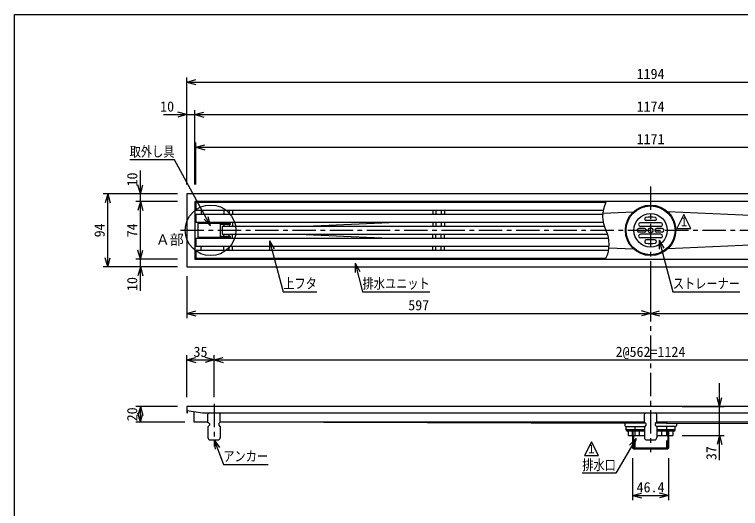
# Model space of a CAD drawing. Units: millimetres, scale not verified. Extents: x -819 to 819, y -558 to 522.
# Drawn here: x -819 to 116, y -114 to 522 of the extents above; entities that cross this region are included whole.
import ezdxf
from ezdxf.enums import TextEntityAlignment as Align

# ---------------------------------------------------------------- set-up
doc = ezdxf.new("R2010")
doc.units = ezdxf.units.MM
doc.header["$LTSCALE"] = 6
doc.linetypes.add('CHAIN1', pattern=[8, 5, -1, 1, -1])
doc.linetypes.add('DASHED2', pattern=[3, 2, -1])
for name, color, linetype in [('0-0_計極細', 2, 'Continuous'), ('0-1_計細線', 3, 'Continuous'), ('0-5_寸法線', 7, 'Continuous'), ('0-7_枠細線', 5, 'Continuous'), ('0-8_枠中線', 5, 'Continuous')]:
    doc.layers.add(name, color=color, linetype=linetype)
doc.styles.add('ＭＳ ゴシック', font='')
doc.styles.get('ＭＳ ゴシック').set_extended_font_data('MS Gothic')

msp = doc.modelspace()

# ---------------------------------------------------------------- linework, layer by layer
at = {"layer": '0-0_計極細', "linetype": 'CHAIN1'}
for p, q in [((0, 300.355), (0, -41.601)), ((-605.171, 244), (605.857, 244)), ((-562, 20.641), (-562, -34.629))]:
    msp.add_line(p, q, dxfattribs=at)
at = {"layer": '0-0_計極細'}
for p, q in [((-578.5, 270), (-578.5, 264.5)), ((-549.45, 270), (-549.45, 264.5)), ((-542.55, 270), (-542.55, 264.5)), ((-538.5, 270), (-538.5, 264.5)), ((-280.5, 270), (-280.5, 264.5)), ((-276.45, 270), (-276.45, 264.5)), ((-269.55, 270), (-269.55, 264.5)), ((-265.5, 270), (-265.5, 264.5)), ((-61.526, 266.059), (-22.16, 267.773)), ((568.004, 244), (22.166, 267.768)), ((-582, 253.9), (-573, 253.9)), ((-582, 253.9), (-582, 252.9)), ((-578.5, 254.5), (-578.5, 253.9)), ((-573, 253.9), (-573, 252.9)), ((-549.45, 254.5), (-549.45, 252.9)), ((-542.55, 254.5), (-542.55, 252.9)), ((-538.5, 254.5), (-538.5, 249)), ((-453.202, 249), (-326.919, 254.5)), ((-280.5, 254.5), (-280.5, 249)), ((-276.45, 254.5), (-276.45, 249)), ((-269.55, 254.5), (-269.55, 249)), ((-265.5, 254.5), (-265.5, 249)), ((-549.45, 251.9), (-549.45, 249)), ((-542.55, 251.9), (-542.55, 249)), ((568.004, 244), (22.16, 220.227)), ((-582, 234.1), (-582, 235.1)), ((-582, 234.1), (-573, 234.1)), ((-578.5, 234.1), (-578.5, 233.5)), ((-573, 234.1), (-573, 235.1)), ((-549.45, 236.1), (-549.45, 239)), ((-549.45, 233.5), (-549.45, 235.1)), ((-542.55, 236.1), (-542.55, 239)), ((-542.55, 233.5), (-542.55, 235.1)), ((-538.5, 233.5), (-538.5, 239)), ((-453.202, 239), (-326.919, 233.5)), ((-280.5, 233.5), (-280.5, 239)), ((-276.45, 233.5), (-276.45, 239)), ((-269.55, 233.5), (-269.55, 239)), ((-265.5, 233.5), (-265.5, 239)), ((-578.5, 218), (-578.5, 223.5)), ((-549.45, 218), (-549.45, 223.5)), ((-542.55, 218), (-542.55, 223.5)), ((-538.5, 218), (-538.5, 223.5)), ((-280.5, 218), (-280.5, 223.5)), ((-276.45, 218), (-276.45, 223.5)), ((-269.55, 218), (-269.55, 223.5)), ((-265.5, 218), (-265.5, 223.5)), ((-53.568, 221.595), (-22.16, 220.227)), ((-20.31, -3.8), (-7.2, -3.8)), ((7.2, -3.8), (20.31, -3.8)), ((-23.5, -20.2), (-23.5, -12.7)), ((-23.5, -12.7), (-22.5, -13.7)), ((-22.5, -19.2), (-22.5, -13.7)), ((23.5, -12.7), (22.5, -13.7)), ((22.5, -19.2), (22.5, -13.7)), ((23.5, -20.2), (23.5, -12.7)), ((-23.5, -20.2), (-22.5, -19.2)), ((-22.2, -20.2), (-22.2, -37.5)), ((22.2, -20.2), (22.2, -37.5)), ((23.5, -20.2), (22.5, -19.2)), ((23.2, -36.5), (-23.2, -36.5))]:
    msp.add_line(p, q, dxfattribs=at)
at = {"layer": '0-0_計極細', "linetype": 'DASHED2'}
for p, q in [((-20.5, -8.7), (-20.5, -37.5)), ((20.5, -8.7), (20.5, -37.5))]:
    msp.add_line(p, q, dxfattribs=at)
at = {"layer": '0-0_計極細'}
for centre, start, end in [((-21.058, 262), 153.73196, 206.26804), ((-94.001, 226), 333.73196, 26.26804)]:
    msp.add_arc(centre, 40.671, start, end, dxfattribs=at)
at = {"layer": '0-1_計細線'}
for p, q in [((-585.5, 280), (-585.5, 270)), ((-57.529, 280), (-585.5, 280)), ((-585.5, 270), (-60.935, 270)), ((-585.5, 264.5), (-585.5, 254.5)), ((-61.652, 264.5), (-585.5, 264.5)), ((-585.5, 254.5), (-61.032, 254.5)), ((-541, 252.9), (-583, 252.9)), ((-583, 252.9), (-583, 235.1)), ((-553.8, 235.1), (-553.8, 252.9)), ((-541, 251.9), (-541, 252.9)), ((13.15, 253.75), (-13.15, 253.75)), ((5.5, 256.45), (-5.5, 256.45)), ((-553.8, 251.9), (-541, 251.9)), ((-551.5, 249), (-551.5, 239)), ((-59.596, 249), (-551.5, 249)), ((-7.7, 246.35), (-15, 246.35)), ((13.15, 249.05), (-13.15, 249.05)), ((15, 246.35), (7.7, 246.35)), ((-583, 235.1), (-541, 235.1)), ((-541, 236.1), (-553.8, 236.1)), ((-551.5, 239), (-55.463, 239)), ((-541, 235.1), (-541, 236.1)), ((-7.7, 241.65), (-15, 241.65)), ((13.15, 238.95), (-13.15, 238.95)), ((13.15, 234.25), (-13.15, 234.25)), ((15, 241.65), (7.7, 241.65)), ((-585.5, 233.5), (-585.5, 223.5)), ((-54.027, 233.5), (-585.5, 233.5)), ((5.5, 231.55), (-5.5, 231.55)), ((-585.5, 223.5), (-53.406, 223.5)), ((-585.5, 218), (-585.5, 208)), ((-54.124, 218), (-585.5, 218)), ((-585.5, 208), (-57.529, 208)), ((-597, 17), (-597, 9)), ((-596.983, 11.993), (-577, 9.002)), ((-596.3, 9), (-596.3, 11.891)), ((-587.7, -3), (-587.7, 10.604)), ((-597, 9), (-596.3, 9)), ((-577, 9), (577, 9)), ((-568, 9), (-570, 7)), ((-570, -3), (-570, 7)), ((-554, 7), (-556, 9)), ((-554, -3), (-554, 7)), ((-6, 9), (-8, 7)), ((-8, -3), (-8, 7)), ((8, 7), (6, 9)), ((8, -3), (8, 7)), ((-570, -3), (-587.7, -3)), ((-570, -3), (-568, -5)), ((-568, -7), (-570, -9)), ((-570, -9), (-570, -23)), ((-568, -5), (-568, -7)), ((-554, -3), (-556, -5)), ((-556, -5), (-556, -7)), ((-556, -7), (-554, -9)), ((-20.31, -4.978), (-554.046, -3.046)), ((-8, -3), (-554, -3)), ((-554, -9), (-554, -23)), ((-33.2, -4.932), (-33.2, -7.2)), ((-31.7, -8.7), (-7.7, -8.7)), ((-31.5, -12.7), (-31.5, -8.7)), ((-20.31, -3), (-20.31, -4.979)), ((-8, -3), (-6, -5)), ((-6, -7), (-8, -9)), ((-8, -9), (-8, -23)), ((-6, -5), (-6, -7)), ((8, -3), (6, -5)), ((6, -5), (6, -7)), ((6, -7), (8, -9)), ((31.7, -8.7), (7.7, -8.7)), ((554, -3), (8, -3)), ((8, -9), (8, -23)), ((20.31, -3), (20.31, -4.979)), ((20.31, -4.978), (554.046, -3.046)), ((31.5, -12.7), (31.5, -8.7)), ((33.2, -4.932), (33.2, -7.2)), ((-31.7, -12.7), (-8, -12.7)), ((-8, -14.5), (-29.9, -14.5)), ((-28.75, -14.5), (-28.75, -20.2)), ((-14.375, -20.2), (-14.375, -14.5)), ((8, -12.7), (31.7, -12.7)), ((29.9, -14.5), (8, -14.5)), ((14.375, -20.2), (14.375, -14.5)), ((28.75, -14.5), (28.75, -20.2)), ((-567, -26), (-557, -26)), ((-28.75, -20.2), (-8, -20.2)), ((-23.2, -20.2), (-23.2, -36.5)), ((-5, -26), (5, -26)), ((8, -20.2), (28.75, -20.2)), ((23.2, -20.2), (23.2, -36.5)), ((-22.2, -37.5), (-23.2, -36.5)), ((22.2, -37.5), (23.2, -36.5)), ((-22.2, -37.5), (22.2, -37.5))]:
    msp.add_line(p, q, dxfattribs=at)
for points in [[(597, 197), (597, 291), (-597, 291), (-597, 197)], [(-587, 281), (-587, 207), (587, 207), (587, 281)]]:
    msp.add_lwpolyline(points, close=True, dxfattribs=at)
msp.add_lwpolyline([(597, 9), (597, 17), (-597, 17)], dxfattribs=at)
for radius in [32.5, 31.5, 21.5, 3.1]:
    msp.add_circle((0, 244), radius, dxfattribs=at)
for centre, radius, start, end in [((-13.15, 251.4), 2.35, 90, 180), ((-5.5, 258.45), 2, 108.40042, 270), ((0, 237.319), 23.831, 75.09095, 104.90905), ((5.5, 258.45), 2, 270, 71.59958), ((13.15, 251.4), 2.35, 0, 90), ((-15, 244), 2.35, 90, 180), ((-15, 244), 2.35, 180, 270), ((-13.15, 251.4), 2.35, 180, 270), ((-7.7, 244), 2.35, 0, 90), ((-7.7, 244), 2.35, 270, 360), ((7.7, 244), 2.35, 90, 180), ((7.7, 244), 2.35, 180, 270), ((13.15, 251.4), 2.35, 270, 360), ((15, 244), 2.35, 0, 90), ((15, 244), 2.35, 270, 360), ((-13.15, 236.6), 2.35, 90, 180), ((-13.15, 236.6), 2.35, 180, 270), ((13.15, 236.6), 2.35, 0, 90), ((13.15, 236.6), 2.35, 270, 360), ((-5.5, 229.55), 2, 90, 251.59958), ((0, 250.681), 23.831, 255.09095, 284.90905), ((5.5, 229.55), 2, 288.40042, 90), ((-31.7, -7.2), 1.5, 180, 270), ((-31.7, -7.2), 1.5, 180, 270), ((31.7, -7.2), 1.5, 270, 360), ((31.7, -7.2), 1.5, 270, 360), ((-29.9, -12.7), 1.8, 180, 270), ((29.9, -12.7), 1.8, 270, 360), ((-567, -23), 3, 180, 270), ((-557, -23), 3, 270, 360), ((-5, -23), 3, 180, 270), ((5, -23), 3, 270, 360)]:
    msp.add_arc(centre, radius, start, end, dxfattribs=at)
at = {"layer": '0-5_寸法線'}
for p, q in [((-597, 303), (-597, 441)), ((-597, 435), (-585.409, 438.106)), ((-597, 435), (-585.409, 431.894)), ((-597, 435), (597, 435)), ((-627, 393), (-587, 393)), ((-597, 393), (-608.591, 396.106)), ((-597, 393), (-608.591, 389.894)), ((-597, 303), (-597, 399)), ((-587, 303), (-587, 399)), ((-587, 393), (-575.409, 396.106)), ((-587, 393), (-575.409, 389.894)), ((-587, 393), (587, 393)), ((-585.5, 303), (-585.5, 357)), ((-585.5, 351), (-573.909, 354.106)), ((-585.5, 351), (-573.909, 347.894)), ((-585.5, 351), (585.5, 351)), ((-657, 281), (-657, 321)), ((-657, 291), (-660.106, 302.591)), ((-657, 291), (-653.894, 302.591)), ((-609, 291), (-705, 291)), ((-699, 291), (-702.106, 279.409)), ((-699, 291), (-695.894, 279.409)), ((-699, 197), (-699, 291)), ((-609, 291), (-663, 291)), ((-609, 281), (-663, 281)), ((-657, 281), (-660.106, 269.409)), ((-657, 281), (-653.894, 269.409)), ((-657, 207), (-657, 281)), ((-566.734, 249.848), (-575.009, 258.539)), ((-566.734, 249.848), (-569.555, 261.512)), ((-490.478, 230.57), (-490.485, 218.57)), ((-490.478, 230.57), (-484.484, 220.174)), ((10.85, 231.539), (10.838, 219.539)), ((10.85, 231.539), (16.84, 221.141)), ((-657, 207), (-660.106, 218.591)), ((-657, 207), (-653.894, 218.591)), ((-699, 197), (-702.106, 208.591)), ((-699, 197), (-695.894, 208.591)), ((-609, 207), (-663, 207)), ((-657, 165.876), (-657, 207)), ((-609, 197), (-705, 197)), ((-609, 197), (-663, 197)), ((-657, 197), (-660.106, 185.409)), ((-657, 197), (-653.894, 185.409)), ((-380.556, 201.503), (-380.564, 189.503)), ((-380.556, 201.503), (-374.563, 191.107)), ((-597, 185), (-597, 131)), ((0, 185), (0, 131)), ((-597, 137), (-585.409, 140.106)), ((-597, 137), (-585.409, 133.894)), ((-597, 137), (0, 137)), ((0, 137), (-11.591, 140.106)), ((0, 137), (-11.591, 133.894)), ((0, 137), (11.591, 140.106)), ((0, 137), (11.591, 133.894)), ((0, 137), (597, 137)), ((-597, 29), (-597, 83)), ((-597, 77), (-585.409, 80.106)), ((-597, 77), (-585.409, 73.894)), ((-597, 77), (-562, 77)), ((-562, 77), (-573.591, 80.106)), ((-562, 77), (-573.591, 73.894)), ((-562, 29), (-562, 83)), ((-562, 77), (-550.409, 80.106)), ((-562, 77), (-550.409, 73.894)), ((-562, 77), (562, 77)), ((88.75, -51.995), (88.75, 47)), ((88.75, 17), (85.644, 28.591)), ((88.75, 17), (91.856, 28.591)), ((-609, 17), (-663, 17)), ((-657, 17), (-660.106, 5.409)), ((-657, 17), (-653.894, 5.409)), ((-657, -3), (-657, 17)), ((40.75, 17), (94.75, 17)), ((-657, -3), (-660.106, 8.591)), ((-657, -3), (-653.894, 8.591)), ((-599.7, -3), (-663, -3)), ((-562, -26), (-555.006, -35.751)), ((-562, -26), (-560.818, -37.942)), ((-18.729, -24.168), (-27.243, -32.624)), ((-18.729, -24.168), (-21.874, -35.748)), ((40.75, -20.2), (94.75, -20.2)), ((88.75, -20.2), (85.644, -31.791)), ((88.75, -20.2), (91.856, -31.791)), ((-23.2, -49.5), (-23.2, -103.5)), ((23.2, -49.5), (23.2, -103.5)), ((-23.2, -97.5), (-11.609, -94.394)), ((-23.2, -97.5), (-11.609, -100.606)), ((-23.2, -97.5), (23.2, -97.5)), ((23.2, -97.5), (11.609, -94.394)), ((23.2, -97.5), (11.609, -100.606))]:
    msp.add_line(p, q, dxfattribs=at)
for points in [[(-566.734, 249.848), (-613.074, 334.866), (-670.674, 334.866)], [(-490.478, 230.57), (-472.947, 164.98), (-429.747, 164.98)], [(10.85, 231.539), (28.617, 164.98), (115.017, 164.98)], [(-380.556, 201.503), (-370.795, 164.98), (-284.395, 164.98)], [(-562, -26), (-550.125, -57.506), (-492.525, -57.506)], [(-18.729, -24.168), (-44.738, -68.868), (-87.938, -68.868)]]:
    msp.add_lwpolyline(points, dxfattribs=at)
msp.add_circle((-566.494, 244), 32.624, dxfattribs=at)
at = {"layer": '0-7_枠細線'}
for p, q in [((43, 264.395), (34, 246.395)), ((52, 246.395), (43, 264.395)), ((34, 246.395), (52, 246.395)), ((-76.269, -28.229), (-85.269, -46.229)), ((-67.269, -46.229), (-76.269, -28.229)), ((-85.269, -46.229), (-67.269, -46.229))]:
    msp.add_line(p, q, dxfattribs=at)
at = {"layer": '0-8_枠中線'}
msp.add_lwpolyline([(-819, -558), (-819, 522), (819, 522), (819, -558)], close=True, dxfattribs=at)

# ---------------------------------------------------------------- texts
at = {"layer": '0-5_寸法線', "style": 'ＭＳ ゴシック'}
for s, p in [('1194', (-18, 435)), ('10', (-631.493, 393)), ('1174', (-18, 393)), ('1171', (-18, 351)), ('Ａ部', (-637.083, 221.475)), ('597', (-312, 137)), ('35', (-588.5, 77)), ('2@562=1124', (-45, 77)), ('46.4', (-18, -97.5))]:
    msp.add_text(s, height=13.2, dxfattribs=at).set_placement(p, align=Align.BOTTOM_LEFT)
at = {"layer": '0-5_寸法線', "style": 'ＭＳ ゴシック', "width": 0.8}
for s, p in [('取外し具', (-670.674, 334.866)), ('上フタ', (-472.947, 164.98)), ('排水ユニット', (-370.795, 164.98)), ('ストレーナー', (28.617, 164.98)), ('アンカー', (-550.125, -57.506)), ('排水口', (-87.938, -68.868))]:
    msp.add_text(s, height=13.2, dxfattribs=at).set_placement(p, align=Align.BOTTOM_LEFT)
at = {"layer": '0-5_寸法線', "style": 'ＭＳ ゴシック'}
for s, p in [('10', (-657, 300.515)), ('94', (-699, 235)), ('74', (-657, 235)), ('10', (-657, 165.876)), ('20', (-657, -2)), ('37', (88.75, -51.995))]:
    msp.add_text(s, height=13.2, rotation=90, dxfattribs=at).set_placement(p, align=Align.BOTTOM_LEFT)
at = {"layer": '0-7_枠細線', "style": 'ＭＳ ゴシック', "width": 0.8}
for p in [(36.838, 246.026), (-82.431, -46.598)]:
    msp.add_text('１', height=11, dxfattribs=at).set_placement(p, align=Align.BOTTOM_LEFT)

doc.saveas('drawing.dxf')
